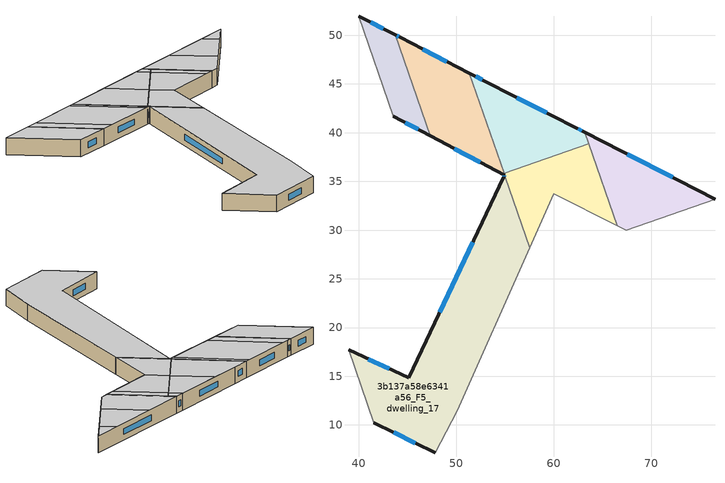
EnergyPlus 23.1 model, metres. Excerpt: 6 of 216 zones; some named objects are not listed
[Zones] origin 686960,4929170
3b137a58e6341a56_F5_dwelling_14
 floor to 3b137a58e6341a56_F4_dwelling_14 (EU_floor_Construction): 76.54,33.17 67.41,30 66.52,30.46 63.2,40.03 z15
 wall outside (EU_wall_Construction): 76.54,33.17 63.2,40.03 z15:18
 wall to 3b137a58e6341a56_F5_dwelling_13 (EU_wall_Construction): 67.41,30 76.54,33.17 z15:18
 wall adiabatic (EU_wall_Construction): 66.52,30.46 67.41,30 z15:18
 wall to 3b137a58e6341a56_F5_dwelling_15 (EU_wall_Construction): 63.61,38.84 66.52,30.46 z15:18
 wall to 3b137a58e6341a56_F5_dwelling_16 (EU_wall_Construction): 63.2,40.03 63.61,38.84 z15:18
 window (EU_Window_Construction): 72.2,35.4 67.54,37.8 z15.98:17.02
 ceiling to 3b137a58e6341a56_F6_dwelling_20 (EU_floor_Construction): 70.15,30.95 67.83,37.65 63.2,40.03 66.52,30.46 67.41,30 z18
 ceiling to 3b137a58e6341a56_F6_dwelling_19 (EU_floor_Construction): 74.22,32.37 73.38,34.8 67.83,37.65 70.15,30.95 z18
 ceiling to 3b137a58e6341a56_F6_dwelling_18 (EU_floor_Construction): 76.54,33.17 73.38,34.8 74.22,32.37 z18
3b137a58e6341a56_F5_dwelling_15
 floor to 3b137a58e6341a56_F4_dwelling_15 (EU_floor_Construction): 63.61,38.84 66.52,30.46 60,33.75 57.54,28.21 54.89,35.82 z15
 wall adiabatic (EU_wall_Construction): 57.54,28.21 60,33.75 66.52,30.46 z15:18
 wall to 3b137a58e6341a56_F5_dwelling_17 (EU_wall_Construction): 55.03,35.42 57.54,28.21 z15:18
 wall to 3b137a58e6341a56_F5_dwelling_16 (EU_wall_Construction): 63.61,38.84 54.89,35.82 z15:18
 wall to 3b137a58e6341a56_F5_dwelling_18 (EU_wall_Construction): 54.89,35.82 55.03,35.42 z15:18
 ceiling to 3b137a58e6341a56_F6_dwelling_21 (EU_floor_Construction): 65.49,30.97 62.85,38.58 58.81,37.18 60,33.75 z18
 ceiling to 3b137a58e6341a56_F6_dwelling_20 (EU_floor_Construction): 66.52,30.46 63.61,38.84 62.85,38.58 65.49,30.97 z18
 ceiling to 3b137a58e6341a56_F6_dwelling_22 (EU_floor_Construction): 57.53,28.21 60,33.75 58.81,37.18 54.89,35.82 z18
3b137a58e6341a56_F5_dwelling_16
 floor to 3b137a58e6341a56_F4_dwelling_16 (EU_floor_Construction): 62.15,40.56 63.2,40.03 63.61,38.84 54.89,35.82 51.32,46.11 53.32,45.07 z15
 wall outside (EU_wall_Construction): 63.2,40.03 62.15,40.56 53.32,45.07 51.32,46.11 z15:18
 wall to 3b137a58e6341a56_F5_dwelling_18 (EU_wall_Construction): 51.32,46.11 54.89,35.82 z15:18
 window (EU_Window_Construction): 52.67,45.41 51.97,45.77 / 59.28,42.03 56.19,43.61 / 62.86,40.2 62.49,40.39 z15.98:17.02
 ceiling to 3b137a58e6341a56_F6_dwelling_22 (EU_floor_Construction): 58.81,37.18 56.66,43.37 53.32,45.07 51.32,46.11 54.89,35.82 z18
 ceiling to 3b137a58e6341a56_F6_dwelling_20 (EU_floor_Construction): 63.61,38.84 63.2,40.03 62.17,40.55 62.85,38.58 z18
 ceiling to 3b137a58e6341a56_F6_dwelling_21 (EU_floor_Construction): 62.85,38.58 62.17,40.55 62.15,40.56 56.66,43.37 58.81,37.18 z18
3b137a58e6341a56_F5_dwelling_17
 floor to 3b137a58e6341a56_F4_dwelling_17 (EU_floor_Construction): 55.03,35.42 57.54,28.21 50.1,11.49 47.81,7.13 41.52,10.25 38.93,17.7 45.1,14.83 54.89,35.5 z15
 wall outside (EU_wall_Construction): 54.89,35.5 45.1,14.83 38.93,17.7 / 41.52,10.25 47.81,7.13 z15:18
 wall to 3b137a58e6341a56_F5_dwelling_18 (EU_wall_Construction): 55.03,35.42 54.89,35.5 z15:18
 wall adiabatic (EU_wall_Construction): 47.81,7.13 50.1,11.49 57.54,28.21 z15:18
 wall to 3b137a58e6341a56_F5_dwelling_29 (EU_wall_Construction): 38.93,17.7 41.52,10.25 z15:18
 window (EU_Window_Construction): 51.7,28.77 48.28,21.55 / 43.56,9.24 45.76,8.15 / 43.09,15.76 40.94,16.77 z15.98:17.02
 ceiling to 3b137a58e6341a56_F6_dwelling_22 (EU_floor_Construction): 50.1,11.49 57.53,28.21 55.03,35.42 54.89,35.5 45.1,14.83 39.2,17.58 39.06,17.34 41.52,10.26 47.81,7.13 z18
 ceiling to 3b137a58e6341a56_F6_dwelling_29 (EU_floor_Construction): 39.06,17.34 39.2,17.58 38.93,17.7 z18
3b137a58e6341a56_F5_dwelling_18
 floor to 3b137a58e6341a56_F4_dwelling_18 (EU_floor_Construction): 51.32,46.11 55.03,35.42 54.89,35.5 54.95,35.63 47.33,39.67 43.74,50.03 44.24,49.77 z15
 wall outside (EU_wall_Construction): 47.33,39.67 54.95,35.63 54.89,35.5 / 51.32,46.11 44.24,49.77 43.74,50.03 z15:18
 wall to 3b137a58e6341a56_F5_dwelling_19 (EU_wall_Construction): 43.74,50.03 47.33,39.67 z15:18
 window (EU_Window_Construction): 54.93,35.59 54.91,35.54 / 49.81,38.36 52.47,36.95 / 44.08,49.86 43.9,49.95 / 49.02,47.3 46.54,48.58 z15.98:17.02
 ceiling to 3b137a58e6341a56_F6_dwelling_23 (EU_floor_Construction): 54.42,35.91 50.79,46.38 45.09,49.33 48.7,38.95 z18
 ceiling to 3b137a58e6341a56_F6_dwelling_24 (EU_floor_Construction): 48.7,38.95 45.09,49.33 44.24,49.77 43.74,50.03 47.33,39.67 z18
 ceiling to 3b137a58e6341a56_F6_dwelling_22 (EU_floor_Construction): 55.03,35.42 51.32,46.11 50.79,46.38 54.42,35.91 54.95,35.63 54.89,35.5 z18
3b137a58e6341a56_F5_dwelling_19
 floor to 3b137a58e6341a56_F4_dwelling_19 (EU_floor_Construction): 43.74,50.03 47.33,39.67 43.54,41.68 39.97,51.96 z15
 wall outside (EU_wall_Construction): 43.74,50.03 39.97,51.96 / 43.54,41.68 47.33,39.67 z15:18
 wall to 3b137a58e6341a56_F5_dwelling_20 (EU_wall_Construction): 39.97,51.96 43.54,41.68 z15:18
 window (EU_Window_Construction): 42.51,50.66 41.2,51.33 / 44.77,41.03 46.1,40.33 z15.98:17.02
 ceiling adiabatic (EU_roof_Construction): 47.33,39.67 43.74,50.03 39.97,51.96 43.54,41.68 z18
[Building]
EU S2 Campaign: North Axis=0; Terrain=City; Solar Distribution=FullExterior
[Site:Location]
Bologna: Latitude=44.5; Longitude=11.25; Time Zone=1; Elevation=37
[SizingPeriod:WeatherFileDays]
AnnualSizingPeriod: Begin Month=1; Begin Day of Month=1; End Month=12; End Day of Month=31; Day of Week for Start Day=Monday; Use Weather File Daylight Saving Period=No; Use Weather File Rain and Snow Indicators=No
[MATERIAL]
EU_InternalMass_Material: Roughness=MediumRough; Thickness=0.1; Conductivity=1; Density=1800; Specific Heat=900; Thermal Absorptance=0.9; Solar Absorptance=0.7; Visible Absorptance=0.7
[MATERIAL:NOMASS] Roughness=MediumRough; Thermal Absorptance=0.9; Solar Absorptance=0.7; Visible Absorptance=0.7
Name | Thermal Resistance
EU_wall_NoMass | 0.905828
EU_roof_NoMass | 0.37593
EU_floor_NoMass | 0.67114
[WINDOWMATERIAL:SIMPLEGLAZINGSYSTEM]
EU_Window_SimpleGlazing: UFactor=4.52486; Solar Heat Gain Coefficient=0.85; Visible Transmittance=0.85
[CONSTRUCTION]
EU_wall_Construction: EU_wall_NoMass
EU_roof_Construction: EU_roof_NoMass
EU_floor_Construction: EU_floor_NoMass
EU_Window_Construction: EU_Window_SimpleGlazing
EU_InternalMass_Construction: EU_InternalMass_Material
[ZONE] Type=1; Multiplier=1; Ceiling Height=autocalculate; Floor Area=autocalculate; Part of Total Floor Area=Yes
Name | Volume
3b137a58e6341a56_F0_dwelling_0; 3b137a58e6341a56_F1_dwelling_0; 3b137a58e6341a56_F2_dwelling_0; 3b137a58e6341a56_F3_dwelling_0; 3b137a58e6341a56_F4_dwelling_0; 3b137a58e6341a56_F5_dwelling_0 | 167.907
3b137a58e6341a56_F6_dwelling_0 | 108.262
3b137a58e6341a56_F0_dwelling_1; 3b137a58e6341a56_F1_dwelling_1; 3b137a58e6341a56_F2_dwelling_1; 3b137a58e6341a56_F3_dwelling_1; 3b137a58e6341a56_F4_dwelling_1; 3b137a58e6341a56_F5_dwelling_1 | 167.912
3b137a58e6341a56_F6_dwelling_1 | 106.897
3b137a58e6341a56_F6_dwelling_10 | 123.267
3b137a58e6341a56_F5_dwelling_14 | 167.892
3b137a58e6341a56_F5_dwelling_15; 3b137a58e6341a56_F0_dwelling_3; 3b137a58e6341a56_F1_dwelling_3; 3b137a58e6341a56_F2_dwelling_3; 3b137a58e6341a56_F3_dwelling_3; 3b137a58e6341a56_F4_dwelling_3; 3b137a58e6341a56_F5_dwelling_3; 3b137a58e6341a56_F0_dwelling_5; 3b137a58e6341a56_F1_dwelling_5; 3b137a58e6341a56_F2_dwelling_5; 3b137a58e6341a56_F3_dwelling_5; 3b137a58e6341a56_F4_dwelling_5; 3b137a58e6341a56_F5_dwelling_5 | 167.914
3b137a58e6341a56_F5_dwelling_16 | 167.887
3b137a58e6341a56_F5_dwelling_17 | 514.871
3b137a58e6341a56_F5_dwelling_18 | 194.532
3b137a58e6341a56_F5_dwelling_19 | 95.7202
3b137a58e6341a56_F0_dwelling_2; 3b137a58e6341a56_F1_dwelling_2; 3b137a58e6341a56_F2_dwelling_2; 3b137a58e6341a56_F3_dwelling_2; 3b137a58e6341a56_F4_dwelling_2; 3b137a58e6341a56_F5_dwelling_2 | 167.9
3b137a58e6341a56_F6_dwelling_2 | 112.59
3b137a58e6341a56_F6_dwelling_3 | 113.398
3b137a58e6341a56_F0_dwelling_4; 3b137a58e6341a56_F1_dwelling_4; 3b137a58e6341a56_F2_dwelling_4; 3b137a58e6341a56_F3_dwelling_4; 3b137a58e6341a56_F4_dwelling_4; 3b137a58e6341a56_F5_dwelling_4 | 167.882
3b137a58e6341a56_F6_dwelling_4 | 121.302
3b137a58e6341a56_F6_dwelling_5 | 120.108
3b137a58e6341a56_F0_dwelling_6; 3b137a58e6341a56_F1_dwelling_6; 3b137a58e6341a56_F2_dwelling_6; 3b137a58e6341a56_F3_dwelling_6; 3b137a58e6341a56_F4_dwelling_6; 3b137a58e6341a56_F5_dwelling_6 | 167.893
3b137a58e6341a56_F6_dwelling_6 | 120.806
3b137a58e6341a56_F0_dwelling_7; 3b137a58e6341a56_F1_dwelling_7; 3b137a58e6341a56_F2_dwelling_7; 3b137a58e6341a56_F3_dwelling_7; 3b137a58e6341a56_F4_dwelling_7; 3b137a58e6341a56_F5_dwelling_7 | 167.877
3b137a58e6341a56_F6_dwelling_7 | 117.447
3b137a58e6341a56_F6_dwelling_8 | 120.493
3b137a58e6341a56_F6_dwelling_9 | 118.754
[INTERNALMASS] Construction=EU_InternalMass_Construction
Name | Zone or ZoneList | Surface Area
3b137a58e6341a56_F0_dwelling_0_EU_InternalMass | 3b137a58e6341a56_F0_dwelling_0 | 55.9705
3b137a58e6341a56_F0_dwelling_1_EU_InternalMass | 3b137a58e6341a56_F0_dwelling_1 | 55.9655
3b137a58e6341a56_F0_dwelling_2_EU_InternalMass | 3b137a58e6341a56_F0_dwelling_2 | 55.9679
3b137a58e6341a56_F0_dwelling_3_EU_InternalMass | 3b137a58e6341a56_F0_dwelling_3 | 55.9704
3b137a58e6341a56_F0_dwelling_4_EU_InternalMass | 3b137a58e6341a56_F0_dwelling_4 | 55.9579
3b137a58e6341a56_F0_dwelling_5_EU_InternalMass | 3b137a58e6341a56_F0_dwelling_5 | 55.9728
3b137a58e6341a56_F0_dwelling_6_EU_InternalMass | 3b137a58e6341a56_F0_dwelling_6 | 55.9654
3b137a58e6341a56_F0_dwelling_7_EU_InternalMass | 3b137a58e6341a56_F0_dwelling_7 | 55.9592
3b137a58e6341a56_F1_dwelling_0_EU_InternalMass | 3b137a58e6341a56_F1_dwelling_0 | 55.9705
3b137a58e6341a56_F1_dwelling_1_EU_InternalMass | 3b137a58e6341a56_F1_dwelling_1 | 55.9655
3b137a58e6341a56_F1_dwelling_2_EU_InternalMass | 3b137a58e6341a56_F1_dwelling_2 | 55.9679
3b137a58e6341a56_F1_dwelling_3_EU_InternalMass | 3b137a58e6341a56_F1_dwelling_3 | 55.9704
3b137a58e6341a56_F1_dwelling_4_EU_InternalMass | 3b137a58e6341a56_F1_dwelling_4 | 55.9579
3b137a58e6341a56_F1_dwelling_5_EU_InternalMass | 3b137a58e6341a56_F1_dwelling_5 | 55.9728
3b137a58e6341a56_F1_dwelling_6_EU_InternalMass | 3b137a58e6341a56_F1_dwelling_6 | 55.9654
3b137a58e6341a56_F1_dwelling_7_EU_InternalMass | 3b137a58e6341a56_F1_dwelling_7 | 55.9592
3b137a58e6341a56_F2_dwelling_0_EU_InternalMass | 3b137a58e6341a56_F2_dwelling_0 | 55.9705
3b137a58e6341a56_F2_dwelling_1_EU_InternalMass | 3b137a58e6341a56_F2_dwelling_1 | 55.9655
3b137a58e6341a56_F2_dwelling_2_EU_InternalMass | 3b137a58e6341a56_F2_dwelling_2 | 55.9679
3b137a58e6341a56_F2_dwelling_3_EU_InternalMass | 3b137a58e6341a56_F2_dwelling_3 | 55.9704
3b137a58e6341a56_F2_dwelling_4_EU_InternalMass | 3b137a58e6341a56_F2_dwelling_4 | 55.9579
3b137a58e6341a56_F2_dwelling_5_EU_InternalMass | 3b137a58e6341a56_F2_dwelling_5 | 55.9728
3b137a58e6341a56_F2_dwelling_6_EU_InternalMass | 3b137a58e6341a56_F2_dwelling_6 | 55.9654
3b137a58e6341a56_F2_dwelling_7_EU_InternalMass | 3b137a58e6341a56_F2_dwelling_7 | 55.9592
3b137a58e6341a56_F3_dwelling_0_EU_InternalMass | 3b137a58e6341a56_F3_dwelling_0 | 55.9705
3b137a58e6341a56_F3_dwelling_1_EU_InternalMass | 3b137a58e6341a56_F3_dwelling_1 | 55.9655
3b137a58e6341a56_F3_dwelling_2_EU_InternalMass | 3b137a58e6341a56_F3_dwelling_2 | 55.9679
3b137a58e6341a56_F3_dwelling_3_EU_InternalMass | 3b137a58e6341a56_F3_dwelling_3 | 55.9704
3b137a58e6341a56_F3_dwelling_4_EU_InternalMass | 3b137a58e6341a56_F3_dwelling_4 | 55.9579
3b137a58e6341a56_F3_dwelling_5_EU_InternalMass | 3b137a58e6341a56_F3_dwelling_5 | 55.9728
3b137a58e6341a56_F3_dwelling_6_EU_InternalMass | 3b137a58e6341a56_F3_dwelling_6 | 55.9654
3b137a58e6341a56_F3_dwelling_7_EU_InternalMass | 3b137a58e6341a56_F3_dwelling_7 | 55.9592
3b137a58e6341a56_F4_dwelling_0_EU_InternalMass | 3b137a58e6341a56_F4_dwelling_0 | 55.9705
3b137a58e6341a56_F4_dwelling_1_EU_InternalMass | 3b137a58e6341a56_F4_dwelling_1 | 55.9655
3b137a58e6341a56_F4_dwelling_2_EU_InternalMass | 3b137a58e6341a56_F4_dwelling_2 | 55.9679
3b137a58e6341a56_F4_dwelling_3_EU_InternalMass | 3b137a58e6341a56_F4_dwelling_3 | 55.9704
3b137a58e6341a56_F4_dwelling_4_EU_InternalMass | 3b137a58e6341a56_F4_dwelling_4 | 55.9579
3b137a58e6341a56_F4_dwelling_5_EU_InternalMass | 3b137a58e6341a56_F4_dwelling_5 | 55.9728
3b137a58e6341a56_F4_dwelling_6_EU_InternalMass | 3b137a58e6341a56_F4_dwelling_6 | 55.9654
3b137a58e6341a56_F4_dwelling_7_EU_InternalMass | 3b137a58e6341a56_F4_dwelling_7 | 55.9592
3b137a58e6341a56_F5_dwelling_0_EU_InternalMass | 3b137a58e6341a56_F5_dwelling_0 | 55.9705
3b137a58e6341a56_F5_dwelling_1_EU_InternalMass | 3b137a58e6341a56_F5_dwelling_1 | 55.9655
3b137a58e6341a56_F5_dwelling_2_EU_InternalMass | 3b137a58e6341a56_F5_dwelling_2 | 55.9679
3b137a58e6341a56_F5_dwelling_3_EU_InternalMass | 3b137a58e6341a56_F5_dwelling_3 | 55.9704
3b137a58e6341a56_F5_dwelling_4_EU_InternalMass | 3b137a58e6341a56_F5_dwelling_4 | 55.9579
3b137a58e6341a56_F5_dwelling_5_EU_InternalMass | 3b137a58e6341a56_F5_dwelling_5 | 55.9728
3b137a58e6341a56_F5_dwelling_6_EU_InternalMass | 3b137a58e6341a56_F5_dwelling_6 | 55.9654
3b137a58e6341a56_F5_dwelling_7_EU_InternalMass | 3b137a58e6341a56_F5_dwelling_7 | 55.9592
3b137a58e6341a56_F5_dwelling_14_EU_InternalMass | 3b137a58e6341a56_F5_dwelling_14 | 55.9632
3b137a58e6341a56_F5_dwelling_15_EU_InternalMass | 3b137a58e6341a56_F5_dwelling_15 | 55.9719
3b137a58e6341a56_F5_dwelling_16_EU_InternalMass | 3b137a58e6341a56_F5_dwelling_16 | 55.961
3b137a58e6341a56_F5_dwelling_17_EU_InternalMass | 3b137a58e6341a56_F5_dwelling_17 | 171.612
3b137a58e6341a56_F5_dwelling_18_EU_InternalMass | 3b137a58e6341a56_F5_dwelling_18 | 64.8456
3b137a58e6341a56_F5_dwelling_19_EU_InternalMass | 3b137a58e6341a56_F5_dwelling_19 | 31.9066
3b137a58e6341a56_F6_dwelling_0_EU_InternalMass | 3b137a58e6341a56_F6_dwelling_0 | 36.0814
3b137a58e6341a56_F6_dwelling_1_EU_InternalMass | 3b137a58e6341a56_F6_dwelling_1 | 35.634
3b137a58e6341a56_F6_dwelling_2_EU_InternalMass | 3b137a58e6341a56_F6_dwelling_2 | 37.5308
3b137a58e6341a56_F6_dwelling_3_EU_InternalMass | 3b137a58e6341a56_F6_dwelling_3 | 37.8028
3b137a58e6341a56_F6_dwelling_4_EU_InternalMass | 3b137a58e6341a56_F6_dwelling_4 | 40.4342
3b137a58e6341a56_F6_dwelling_5_EU_InternalMass | 3b137a58e6341a56_F6_dwelling_5 | 40.0361
3b137a58e6341a56_F6_dwelling_6_EU_InternalMass | 3b137a58e6341a56_F6_dwelling_6 | 40.2693
3b137a58e6341a56_F6_dwelling_7_EU_InternalMass | 3b137a58e6341a56_F6_dwelling_7 | 39.1488
3b137a58e6341a56_F6_dwelling_8_EU_InternalMass | 3b137a58e6341a56_F6_dwelling_8 | 40.1645
3b137a58e6341a56_F6_dwelling_9_EU_InternalMass | 3b137a58e6341a56_F6_dwelling_9 | 39.5847
3b137a58e6341a56_F6_dwelling_10_EU_InternalMass | 3b137a58e6341a56_F6_dwelling_10 | 41.0892
[OTHEREQUIPMENT] Fuel Type=Electricity; Design Level Calculation Method=Watts/Area; Power per Zone Floor Area=1; Fraction Latent=0; Fraction Radiant=0; Fraction Lost=0; Carbon Dioxide Generation Rate=0; EndUse Subcategory=EU_Step8_InternalGains
Name | Zone or ZoneList or Space or SpaceList | Schedule
EU_Step8_InternalGain_3b137a58e6341a56_F0_dwelling_0_f000 | 3b137a58e6341a56_F0_dwelling_0 | EU_Step8_GainSchedule_3b137a58e6341a56_F0_dwelling_0_f000
EU_Step8_InternalGain_3b137a58e6341a56_F0_dwelling_1_f000 | 3b137a58e6341a56_F0_dwelling_1 | EU_Step8_GainSchedule_3b137a58e6341a56_F0_dwelling_1_f000
EU_Step8_InternalGain_3b137a58e6341a56_F0_dwelling_2_f000 | 3b137a58e6341a56_F0_dwelling_2 | EU_Step8_GainSchedule_3b137a58e6341a56_F0_dwelling_2_f000
EU_Step8_InternalGain_3b137a58e6341a56_F0_dwelling_3_f000 | 3b137a58e6341a56_F0_dwelling_3 | EU_Step8_GainSchedule_3b137a58e6341a56_F0_dwelling_3_f000
EU_Step8_InternalGain_3b137a58e6341a56_F0_dwelling_4_f000 | 3b137a58e6341a56_F0_dwelling_4 | EU_Step8_GainSchedule_3b137a58e6341a56_F0_dwelling_4_f000
EU_Step8_InternalGain_3b137a58e6341a56_F0_dwelling_5_f000 | 3b137a58e6341a56_F0_dwelling_5 | EU_Step8_GainSchedule_3b137a58e6341a56_F0_dwelling_5_f000
EU_Step8_InternalGain_3b137a58e6341a56_F0_dwelling_6_f000 | 3b137a58e6341a56_F0_dwelling_6 | EU_Step8_GainSchedule_3b137a58e6341a56_F0_dwelling_6_f000
EU_Step8_InternalGain_3b137a58e6341a56_F0_dwelling_7_f000 | 3b137a58e6341a56_F0_dwelling_7 | EU_Step8_GainSchedule_3b137a58e6341a56_F0_dwelling_7_f000
EU_Step8_InternalGain_3b137a58e6341a56_F1_dwelling_0_f000 | 3b137a58e6341a56_F1_dwelling_0 | EU_Step8_GainSchedule_3b137a58e6341a56_F1_dwelling_0_f000
EU_Step8_InternalGain_3b137a58e6341a56_F1_dwelling_1_f000 | 3b137a58e6341a56_F1_dwelling_1 | EU_Step8_GainSchedule_3b137a58e6341a56_F1_dwelling_1_f000
EU_Step8_InternalGain_3b137a58e6341a56_F1_dwelling_2_f000 | 3b137a58e6341a56_F1_dwelling_2 | EU_Step8_GainSchedule_3b137a58e6341a56_F1_dwelling_2_f000
EU_Step8_InternalGain_3b137a58e6341a56_F1_dwelling_3_f000 | 3b137a58e6341a56_F1_dwelling_3 | EU_Step8_GainSchedule_3b137a58e6341a56_F1_dwelling_3_f000
EU_Step8_InternalGain_3b137a58e6341a56_F1_dwelling_4_f000 | 3b137a58e6341a56_F1_dwelling_4 | EU_Step8_GainSchedule_3b137a58e6341a56_F1_dwelling_4_f000
EU_Step8_InternalGain_3b137a58e6341a56_F1_dwelling_5_f000 | 3b137a58e6341a56_F1_dwelling_5 | EU_Step8_GainSchedule_3b137a58e6341a56_F1_dwelling_5_f000
EU_Step8_InternalGain_3b137a58e6341a56_F1_dwelling_6_f000 | 3b137a58e6341a56_F1_dwelling_6 | EU_Step8_GainSchedule_3b137a58e6341a56_F1_dwelling_6_f000
EU_Step8_InternalGain_3b137a58e6341a56_F1_dwelling_7_f000 | 3b137a58e6341a56_F1_dwelling_7 | EU_Step8_GainSchedule_3b137a58e6341a56_F1_dwelling_7_f000
EU_Step8_InternalGain_3b137a58e6341a56_F2_dwelling_0_f000 | 3b137a58e6341a56_F2_dwelling_0 | EU_Step8_GainSchedule_3b137a58e6341a56_F2_dwelling_0_f000
EU_Step8_InternalGain_3b137a58e6341a56_F2_dwelling_1_f000 | 3b137a58e6341a56_F2_dwelling_1 | EU_Step8_GainSchedule_3b137a58e6341a56_F2_dwelling_1_f000
EU_Step8_InternalGain_3b137a58e6341a56_F2_dwelling_2_f000 | 3b137a58e6341a56_F2_dwelling_2 | EU_Step8_GainSchedule_3b137a58e6341a56_F2_dwelling_2_f000
EU_Step8_InternalGain_3b137a58e6341a56_F2_dwelling_3_f000 | 3b137a58e6341a56_F2_dwelling_3 | EU_Step8_GainSchedule_3b137a58e6341a56_F2_dwelling_3_f000
EU_Step8_InternalGain_3b137a58e6341a56_F2_dwelling_4_f000 | 3b137a58e6341a56_F2_dwelling_4 | EU_Step8_GainSchedule_3b137a58e6341a56_F2_dwelling_4_f000
EU_Step8_InternalGain_3b137a58e6341a56_F2_dwelling_5_f000 | 3b137a58e6341a56_F2_dwelling_5 | EU_Step8_GainSchedule_3b137a58e6341a56_F2_dwelling_5_f000
EU_Step8_InternalGain_3b137a58e6341a56_F2_dwelling_6_f000 | 3b137a58e6341a56_F2_dwelling_6 | EU_Step8_GainSchedule_3b137a58e6341a56_F2_dwelling_6_f000
EU_Step8_InternalGain_3b137a58e6341a56_F2_dwelling_7_f000 | 3b137a58e6341a56_F2_dwelling_7 | EU_Step8_GainSchedule_3b137a58e6341a56_F2_dwelling_7_f000
EU_Step8_InternalGain_3b137a58e6341a56_F3_dwelling_0_f000 | 3b137a58e6341a56_F3_dwelling_0 | EU_Step8_GainSchedule_3b137a58e6341a56_F3_dwelling_0_f000
EU_Step8_InternalGain_3b137a58e6341a56_F3_dwelling_1_f000 | 3b137a58e6341a56_F3_dwelling_1 | EU_Step8_GainSchedule_3b137a58e6341a56_F3_dwelling_1_f000
EU_Step8_InternalGain_3b137a58e6341a56_F3_dwelling_2_f000 | 3b137a58e6341a56_F3_dwelling_2 | EU_Step8_GainSchedule_3b137a58e6341a56_F3_dwelling_2_f000
EU_Step8_InternalGain_3b137a58e6341a56_F3_dwelling_3_f000 | 3b137a58e6341a56_F3_dwelling_3 | EU_Step8_GainSchedule_3b137a58e6341a56_F3_dwelling_3_f000
EU_Step8_InternalGain_3b137a58e6341a56_F3_dwelling_4_f000 | 3b137a58e6341a56_F3_dwelling_4 | EU_Step8_GainSchedule_3b137a58e6341a56_F3_dwelling_4_f000
EU_Step8_InternalGain_3b137a58e6341a56_F3_dwelling_5_f000 | 3b137a58e6341a56_F3_dwelling_5 | EU_Step8_GainSchedule_3b137a58e6341a56_F3_dwelling_5_f000
EU_Step8_InternalGain_3b137a58e6341a56_F3_dwelling_6_f000 | 3b137a58e6341a56_F3_dwelling_6 | EU_Step8_GainSchedule_3b137a58e6341a56_F3_dwelling_6_f000
EU_Step8_InternalGain_3b137a58e6341a56_F3_dwelling_7_f000 | 3b137a58e6341a56_F3_dwelling_7 | EU_Step8_GainSchedule_3b137a58e6341a56_F3_dwelling_7_f000
EU_Step8_InternalGain_3b137a58e6341a56_F4_dwelling_0_f000 | 3b137a58e6341a56_F4_dwelling_0 | EU_Step8_GainSchedule_3b137a58e6341a56_F4_dwelling_0_f000
EU_Step8_InternalGain_3b137a58e6341a56_F4_dwelling_1_f000 | 3b137a58e6341a56_F4_dwelling_1 | EU_Step8_GainSchedule_3b137a58e6341a56_F4_dwelling_1_f000
EU_Step8_InternalGain_3b137a58e6341a56_F4_dwelling_2_f000 | 3b137a58e6341a56_F4_dwelling_2 | EU_Step8_GainSchedule_3b137a58e6341a56_F4_dwelling_2_f000
EU_Step8_InternalGain_3b137a58e6341a56_F4_dwelling_3_f000 | 3b137a58e6341a56_F4_dwelling_3 | EU_Step8_GainSchedule_3b137a58e6341a56_F4_dwelling_3_f000
EU_Step8_InternalGain_3b137a58e6341a56_F4_dwelling_4_f000 | 3b137a58e6341a56_F4_dwelling_4 | EU_Step8_GainSchedule_3b137a58e6341a56_F4_dwelling_4_f000
EU_Step8_InternalGain_3b137a58e6341a56_F4_dwelling_5_f000 | 3b137a58e6341a56_F4_dwelling_5 | EU_Step8_GainSchedule_3b137a58e6341a56_F4_dwelling_5_f000
EU_Step8_InternalGain_3b137a58e6341a56_F4_dwelling_6_f000 | 3b137a58e6341a56_F4_dwelling_6 | EU_Step8_GainSchedule_3b137a58e6341a56_F4_dwelling_6_f000
EU_Step8_InternalGain_3b137a58e6341a56_F4_dwelling_7_f000 | 3b137a58e6341a56_F4_dwelling_7 | EU_Step8_GainSchedule_3b137a58e6341a56_F4_dwelling_7_f000
EU_Step8_InternalGain_3b137a58e6341a56_F5_dwelling_0_f000 | 3b137a58e6341a56_F5_dwelling_0 | EU_Step8_GainSchedule_3b137a58e6341a56_F5_dwelling_0_f000
EU_Step8_InternalGain_3b137a58e6341a56_F5_dwelling_1_f000 | 3b137a58e6341a56_F5_dwelling_1 | EU_Step8_GainSchedule_3b137a58e6341a56_F5_dwelling_1_f000
EU_Step8_InternalGain_3b137a58e6341a56_F5_dwelling_2_f000 | 3b137a58e6341a56_F5_dwelling_2 | EU_Step8_GainSchedule_3b137a58e6341a56_F5_dwelling_2_f000
EU_Step8_InternalGain_3b137a58e6341a56_F5_dwelling_3_f000 | 3b137a58e6341a56_F5_dwelling_3 | EU_Step8_GainSchedule_3b137a58e6341a56_F5_dwelling_3_f000
EU_Step8_InternalGain_3b137a58e6341a56_F5_dwelling_4_f000 | 3b137a58e6341a56_F5_dwelling_4 | EU_Step8_GainSchedule_3b137a58e6341a56_F5_dwelling_4_f000
EU_Step8_InternalGain_3b137a58e6341a56_F5_dwelling_5_f000 | 3b137a58e6341a56_F5_dwelling_5 | EU_Step8_GainSchedule_3b137a58e6341a56_F5_dwelling_5_f000
EU_Step8_InternalGain_3b137a58e6341a56_F5_dwelling_6_f000 | 3b137a58e6341a56_F5_dwelling_6 | EU_Step8_GainSchedule_3b137a58e6341a56_F5_dwelling_6_f000
EU_Step8_InternalGain_3b137a58e6341a56_F5_dwelling_7_f000 | 3b137a58e6341a56_F5_dwelling_7 | EU_Step8_GainSchedule_3b137a58e6341a56_F5_dwelling_7_f000
EU_Step8_InternalGain_3b137a58e6341a56_F5_dwelling_14_f000 | 3b137a58e6341a56_F5_dwelling_14 | EU_Step8_GainSchedule_3b137a58e6341a56_F5_dwelling_14_f000
EU_Step8_InternalGain_3b137a58e6341a56_F5_dwelling_15_f000 | 3b137a58e6341a56_F5_dwelling_15 | EU_Step8_GainSchedule_3b137a58e6341a56_F5_dwelling_15_f000
EU_Step8_InternalGain_3b137a58e6341a56_F5_dwelling_16_f000 | 3b137a58e6341a56_F5_dwelling_16 | EU_Step8_GainSchedule_3b137a58e6341a56_F5_dwelling_16_f000
EU_Step8_InternalGain_3b137a58e6341a56_F5_dwelling_17_f000 | 3b137a58e6341a56_F5_dwelling_17 | EU_Step8_GainSchedule_3b137a58e6341a56_F5_dwelling_17_f000
EU_Step8_InternalGain_3b137a58e6341a56_F5_dwelling_18_f000 | 3b137a58e6341a56_F5_dwelling_18 | EU_Step8_GainSchedule_3b137a58e6341a56_F5_dwelling_18_f000
EU_Step8_InternalGain_3b137a58e6341a56_F5_dwelling_19_f000 | 3b137a58e6341a56_F5_dwelling_19 | EU_Step8_GainSchedule_3b137a58e6341a56_F5_dwelling_19_f000
EU_Step8_InternalGain_3b137a58e6341a56_F6_dwelling_0_f000 | 3b137a58e6341a56_F6_dwelling_0 | EU_Step8_GainSchedule_3b137a58e6341a56_F6_dwelling_0_f000
EU_Step8_InternalGain_3b137a58e6341a56_F6_dwelling_1_f000 | 3b137a58e6341a56_F6_dwelling_1 | EU_Step8_GainSchedule_3b137a58e6341a56_F6_dwelling_1_f000
EU_Step8_InternalGain_3b137a58e6341a56_F6_dwelling_2_f000 | 3b137a58e6341a56_F6_dwelling_2 | EU_Step8_GainSchedule_3b137a58e6341a56_F6_dwelling_2_f000
EU_Step8_InternalGain_3b137a58e6341a56_F6_dwelling_3_f000 | 3b137a58e6341a56_F6_dwelling_3 | EU_Step8_GainSchedule_3b137a58e6341a56_F6_dwelling_3_f000
EU_Step8_InternalGain_3b137a58e6341a56_F6_dwelling_4_f000 | 3b137a58e6341a56_F6_dwelling_4 | EU_Step8_GainSchedule_3b137a58e6341a56_F6_dwelling_4_f000
EU_Step8_InternalGain_3b137a58e6341a56_F6_dwelling_5_f000 | 3b137a58e6341a56_F6_dwelling_5 | EU_Step8_GainSchedule_3b137a58e6341a56_F6_dwelling_5_f000
EU_Step8_InternalGain_3b137a58e6341a56_F6_dwelling_6_f000 | 3b137a58e6341a56_F6_dwelling_6 | EU_Step8_GainSchedule_3b137a58e6341a56_F6_dwelling_6_f000
EU_Step8_InternalGain_3b137a58e6341a56_F6_dwelling_7_f000 | 3b137a58e6341a56_F6_dwelling_7 | EU_Step8_GainSchedule_3b137a58e6341a56_F6_dwelling_7_f000
EU_Step8_InternalGain_3b137a58e6341a56_F6_dwelling_8_f000 | 3b137a58e6341a56_F6_dwelling_8 | EU_Step8_GainSchedule_3b137a58e6341a56_F6_dwelling_8_f000
EU_Step8_InternalGain_3b137a58e6341a56_F6_dwelling_9_f000 | 3b137a58e6341a56_F6_dwelling_9 | EU_Step8_GainSchedule_3b137a58e6341a56_F6_dwelling_9_f000
EU_Step8_InternalGain_3b137a58e6341a56_F6_dwelling_10_f000 | 3b137a58e6341a56_F6_dwelling_10 | EU_Step8_GainSchedule_3b137a58e6341a56_F6_dwelling_10_f000
[ZONEVENTILATION:DESIGNFLOWRATE] Schedule=EU_AlwaysOn; Design Flow Rate Calculation Method=AirChanges/Hour; Air Changes per Hour=0.73129; Ventilation Type=Natural; Fan Pressure Rise=0; Fan Total Efficiency=1; Constant Term Coefficient=1; Temperature Term Coefficient=0; Velocity Term Coefficient=0; Velocity Squared Term Coefficient=0; Minimum Indoor Temperature=-100; Maximum Indoor Temperature=100; Delta Temperature=-100; Minimum Outdoor Temperature=-100; Maximum Outdoor Temperature=100; Maximum Wind Speed=40
Name | Zone or ZoneList or Space or SpaceList
EU_ConstantAir_3b137a58e6341a56_F0_dwelling_0 | 3b137a58e6341a56_F0_dwelling_0
EU_ConstantAir_3b137a58e6341a56_F0_dwelling_1 | 3b137a58e6341a56_F0_dwelling_1
EU_ConstantAir_3b137a58e6341a56_F0_dwelling_2 | 3b137a58e6341a56_F0_dwelling_2
EU_ConstantAir_3b137a58e6341a56_F0_dwelling_3 | 3b137a58e6341a56_F0_dwelling_3
EU_ConstantAir_3b137a58e6341a56_F0_dwelling_4 | 3b137a58e6341a56_F0_dwelling_4
EU_ConstantAir_3b137a58e6341a56_F0_dwelling_5 | 3b137a58e6341a56_F0_dwelling_5
EU_ConstantAir_3b137a58e6341a56_F0_dwelling_6 | 3b137a58e6341a56_F0_dwelling_6
EU_ConstantAir_3b137a58e6341a56_F0_dwelling_7 | 3b137a58e6341a56_F0_dwelling_7
EU_ConstantAir_3b137a58e6341a56_F1_dwelling_0 | 3b137a58e6341a56_F1_dwelling_0
EU_ConstantAir_3b137a58e6341a56_F1_dwelling_1 | 3b137a58e6341a56_F1_dwelling_1
EU_ConstantAir_3b137a58e6341a56_F1_dwelling_2 | 3b137a58e6341a56_F1_dwelling_2
EU_ConstantAir_3b137a58e6341a56_F1_dwelling_3 | 3b137a58e6341a56_F1_dwelling_3
EU_ConstantAir_3b137a58e6341a56_F1_dwelling_4 | 3b137a58e6341a56_F1_dwelling_4
EU_ConstantAir_3b137a58e6341a56_F1_dwelling_5 | 3b137a58e6341a56_F1_dwelling_5
EU_ConstantAir_3b137a58e6341a56_F1_dwelling_6 | 3b137a58e6341a56_F1_dwelling_6
EU_ConstantAir_3b137a58e6341a56_F1_dwelling_7 | 3b137a58e6341a56_F1_dwelling_7
EU_ConstantAir_3b137a58e6341a56_F2_dwelling_0 | 3b137a58e6341a56_F2_dwelling_0
EU_ConstantAir_3b137a58e6341a56_F2_dwelling_1 | 3b137a58e6341a56_F2_dwelling_1
EU_ConstantAir_3b137a58e6341a56_F2_dwelling_2 | 3b137a58e6341a56_F2_dwelling_2
EU_ConstantAir_3b137a58e6341a56_F2_dwelling_3 | 3b137a58e6341a56_F2_dwelling_3
EU_ConstantAir_3b137a58e6341a56_F2_dwelling_4 | 3b137a58e6341a56_F2_dwelling_4
EU_ConstantAir_3b137a58e6341a56_F2_dwelling_5 | 3b137a58e6341a56_F2_dwelling_5
EU_ConstantAir_3b137a58e6341a56_F2_dwelling_6 | 3b137a58e6341a56_F2_dwelling_6
EU_ConstantAir_3b137a58e6341a56_F2_dwelling_7 | 3b137a58e6341a56_F2_dwelling_7
EU_ConstantAir_3b137a58e6341a56_F3_dwelling_0 | 3b137a58e6341a56_F3_dwelling_0
EU_ConstantAir_3b137a58e6341a56_F3_dwelling_1 | 3b137a58e6341a56_F3_dwelling_1
EU_ConstantAir_3b137a58e6341a56_F3_dwelling_2 | 3b137a58e6341a56_F3_dwelling_2
EU_ConstantAir_3b137a58e6341a56_F3_dwelling_3 | 3b137a58e6341a56_F3_dwelling_3
EU_ConstantAir_3b137a58e6341a56_F3_dwelling_4 | 3b137a58e6341a56_F3_dwelling_4
EU_ConstantAir_3b137a58e6341a56_F3_dwelling_5 | 3b137a58e6341a56_F3_dwelling_5
EU_ConstantAir_3b137a58e6341a56_F3_dwelling_6 | 3b137a58e6341a56_F3_dwelling_6
EU_ConstantAir_3b137a58e6341a56_F3_dwelling_7 | 3b137a58e6341a56_F3_dwelling_7
EU_ConstantAir_3b137a58e6341a56_F4_dwelling_0 | 3b137a58e6341a56_F4_dwelling_0
EU_ConstantAir_3b137a58e6341a56_F4_dwelling_1 | 3b137a58e6341a56_F4_dwelling_1
EU_ConstantAir_3b137a58e6341a56_F4_dwelling_2 | 3b137a58e6341a56_F4_dwelling_2
EU_ConstantAir_3b137a58e6341a56_F4_dwelling_3 | 3b137a58e6341a56_F4_dwelling_3
EU_ConstantAir_3b137a58e6341a56_F4_dwelling_4 | 3b137a58e6341a56_F4_dwelling_4
EU_ConstantAir_3b137a58e6341a56_F4_dwelling_5 | 3b137a58e6341a56_F4_dwelling_5
EU_ConstantAir_3b137a58e6341a56_F4_dwelling_6 | 3b137a58e6341a56_F4_dwelling_6
EU_ConstantAir_3b137a58e6341a56_F4_dwelling_7 | 3b137a58e6341a56_F4_dwelling_7
EU_ConstantAir_3b137a58e6341a56_F5_dwelling_0 | 3b137a58e6341a56_F5_dwelling_0
EU_ConstantAir_3b137a58e6341a56_F5_dwelling_1 | 3b137a58e6341a56_F5_dwelling_1
EU_ConstantAir_3b137a58e6341a56_F5_dwelling_2 | 3b137a58e6341a56_F5_dwelling_2
EU_ConstantAir_3b137a58e6341a56_F5_dwelling_3 | 3b137a58e6341a56_F5_dwelling_3
EU_ConstantAir_3b137a58e6341a56_F5_dwelling_4 | 3b137a58e6341a56_F5_dwelling_4
EU_ConstantAir_3b137a58e6341a56_F5_dwelling_5 | 3b137a58e6341a56_F5_dwelling_5
EU_ConstantAir_3b137a58e6341a56_F5_dwelling_6 | 3b137a58e6341a56_F5_dwelling_6
EU_ConstantAir_3b137a58e6341a56_F5_dwelling_7 | 3b137a58e6341a56_F5_dwelling_7
EU_ConstantAir_3b137a58e6341a56_F5_dwelling_14 | 3b137a58e6341a56_F5_dwelling_14
EU_ConstantAir_3b137a58e6341a56_F5_dwelling_15 | 3b137a58e6341a56_F5_dwelling_15
EU_ConstantAir_3b137a58e6341a56_F5_dwelling_16 | 3b137a58e6341a56_F5_dwelling_16
EU_ConstantAir_3b137a58e6341a56_F5_dwelling_17 | 3b137a58e6341a56_F5_dwelling_17
EU_ConstantAir_3b137a58e6341a56_F5_dwelling_18 | 3b137a58e6341a56_F5_dwelling_18
EU_ConstantAir_3b137a58e6341a56_F5_dwelling_19 | 3b137a58e6341a56_F5_dwelling_19
EU_ConstantAir_3b137a58e6341a56_F6_dwelling_0 | 3b137a58e6341a56_F6_dwelling_0
EU_ConstantAir_3b137a58e6341a56_F6_dwelling_1 | 3b137a58e6341a56_F6_dwelling_1
EU_ConstantAir_3b137a58e6341a56_F6_dwelling_2 | 3b137a58e6341a56_F6_dwelling_2
EU_ConstantAir_3b137a58e6341a56_F6_dwelling_3 | 3b137a58e6341a56_F6_dwelling_3
EU_ConstantAir_3b137a58e6341a56_F6_dwelling_4 | 3b137a58e6341a56_F6_dwelling_4
EU_ConstantAir_3b137a58e6341a56_F6_dwelling_5 | 3b137a58e6341a56_F6_dwelling_5
EU_ConstantAir_3b137a58e6341a56_F6_dwelling_6 | 3b137a58e6341a56_F6_dwelling_6
EU_ConstantAir_3b137a58e6341a56_F6_dwelling_7 | 3b137a58e6341a56_F6_dwelling_7
EU_ConstantAir_3b137a58e6341a56_F6_dwelling_8 | 3b137a58e6341a56_F6_dwelling_8
EU_ConstantAir_3b137a58e6341a56_F6_dwelling_9 | 3b137a58e6341a56_F6_dwelling_9
EU_ConstantAir_3b137a58e6341a56_F6_dwelling_10 | 3b137a58e6341a56_F6_dwelling_10
[HVACTEMPLATE:THERMOSTAT] Constant Heating Setpoint=20; Constant Cooling Setpoint=50
EU_HeatOnly_3b137a58e6341a56_F0_dwelling_0; EU_HeatOnly_3b137a58e6341a56_F0_dwelling_1; EU_HeatOnly_3b137a58e6341a56_F0_dwelling_2; EU_HeatOnly_3b137a58e6341a56_F0_dwelling_3; EU_HeatOnly_3b137a58e6341a56_F0_dwelling_4; EU_HeatOnly_3b137a58e6341a56_F0_dwelling_5; EU_HeatOnly_3b137a58e6341a56_F0_dwelling_6; EU_HeatOnly_3b137a58e6341a56_F0_dwelling_7; EU_HeatOnly_3b137a58e6341a56_F0_dwelling_8; EU_HeatOnly_3b137a58e6341a56_F0_dwelling_9; EU_HeatOnly_3b137a58e6341a56_F0_dwelling_10; EU_HeatOnly_3b137a58e6341a56_F0_dwelling_11; EU_HeatOnly_3b137a58e6341a56_F0_dwelling_12; EU_HeatOnly_3b137a58e6341a56_F0_dwelling_13; EU_HeatOnly_3b137a58e6341a56_F0_dwelling_14; EU_HeatOnly_3b137a58e6341a56_F0_dwelling_15; EU_HeatOnly_3b137a58e6341a56_F0_dwelling_16; EU_HeatOnly_3b137a58e6341a56_F0_dwelling_17; EU_HeatOnly_3b137a58e6341a56_F0_dwelling_18; EU_HeatOnly_3b137a58e6341a56_F0_dwelling_19; EU_HeatOnly_3b137a58e6341a56_F0_dwelling_20; EU_HeatOnly_3b137a58e6341a56_F0_dwelling_21; EU_HeatOnly_3b137a58e6341a56_F0_dwelling_22; EU_HeatOnly_3b137a58e6341a56_F0_dwelling_23; EU_HeatOnly_3b137a58e6341a56_F0_dwelling_24; EU_HeatOnly_3b137a58e6341a56_F0_dwelling_25; EU_HeatOnly_3b137a58e6341a56_F0_dwelling_26; EU_HeatOnly_3b137a58e6341a56_F0_dwelling_27; EU_HeatOnly_3b137a58e6341a56_F0_dwelling_28; EU_HeatOnly_3b137a58e6341a56_F0_dwelling_29; EU_HeatOnly_3b137a58e6341a56_F0_dwelling_30; EU_HeatOnly_3b137a58e6341a56_F1_dwelling_0; EU_HeatOnly_3b137a58e6341a56_F1_dwelling_1; EU_HeatOnly_3b137a58e6341a56_F1_dwelling_2; EU_HeatOnly_3b137a58e6341a56_F1_dwelling_3; EU_HeatOnly_3b137a58e6341a56_F1_dwelling_4; EU_HeatOnly_3b137a58e6341a56_F1_dwelling_5; EU_HeatOnly_3b137a58e6341a56_F1_dwelling_6; EU_HeatOnly_3b137a58e6341a56_F1_dwelling_7; EU_HeatOnly_3b137a58e6341a56_F1_dwelling_8; EU_HeatOnly_3b137a58e6341a56_F1_dwelling_9; EU_HeatOnly_3b137a58e6341a56_F1_dwelling_10; EU_HeatOnly_3b137a58e6341a56_F1_dwelling_11; EU_HeatOnly_3b137a58e6341a56_F1_dwelling_12; EU_HeatOnly_3b137a58e6341a56_F1_dwelling_13; EU_HeatOnly_3b137a58e6341a56_F1_dwelling_14; EU_HeatOnly_3b137a58e6341a56_F1_dwelling_15; EU_HeatOnly_3b137a58e6341a56_F1_dwelling_16; EU_HeatOnly_3b137a58e6341a56_F1_dwelling_17
[HVACTEMPLATE:ZONE:IDEALLOADSAIRSYSTEM] System Availability Schedule=EU_AlwaysOn; Maximum Heating Supply Air Temperature=50; Minimum Cooling Supply Air Temperature=13; Maximum Heating Supply Air Humidity Ratio=0.0156; Minimum Cooling Supply Air Humidity Ratio=0.0077; Heating Limit=NoLimit; Cooling Limit=NoLimit; Heating Availability Schedule=EU_AlwaysOn; Cooling Availability Schedule=EU_CoolingOff; Dehumidification Control Type=ConstantSensibleHeatRatio; Cooling Sensible Heat Ratio=0.7; Dehumidification Setpoint=60; Humidification Control Type=None; Humidification Setpoint=30; Outdoor Air Method=None; Outdoor Air Flow Rate per Person=0.00944; Outdoor Air Flow Rate per Zone Floor Area=0; Outdoor Air Flow Rate per Zone=0; Demand Controlled Ventilation Type=None; Outdoor Air Economizer Type=NoEconomizer; Heat Recovery Type=None; Sensible Heat Recovery Effectiveness=0.7; Latent Heat Recovery Effectiveness=0.65
Name | Template Thermostat
3b137a58e6341a56_F5_dwelling_14 | EU_HeatOnly_3b137a58e6341a56_F5_dwelling_14
3b137a58e6341a56_F5_dwelling_15 | EU_HeatOnly_3b137a58e6341a56_F5_dwelling_15
3b137a58e6341a56_F5_dwelling_16 | EU_HeatOnly_3b137a58e6341a56_F5_dwelling_16
3b137a58e6341a56_F5_dwelling_17 | EU_HeatOnly_3b137a58e6341a56_F5_dwelling_17
3b137a58e6341a56_F5_dwelling_18 | EU_HeatOnly_3b137a58e6341a56_F5_dwelling_18
3b137a58e6341a56_F5_dwelling_19 | EU_HeatOnly_3b137a58e6341a56_F5_dwelling_19
[SIZING:ZONE] Zone Cooling Design Supply Air Temperature Input Method=SupplyAirTemperature; Zone Cooling Design Supply Air Temperature=13; Zone Heating Design Supply Air Temperature Input Method=SupplyAirTemperature; Zone Heating Design Supply Air Temperature=50; Zone Cooling Design Supply Air Humidity Ratio=0.008; Zone Heating Design Supply Air Humidity Ratio=0.008; Cooling Design Air Flow Method=DesignDay; Cooling Design Air Flow Rate=0; Cooling Minimum Air Flow per Zone Floor Area=0.000762; Cooling Minimum Air Flow=0; Cooling Minimum Air Flow Fraction=0.2; Heating Design Air Flow Method=DesignDay; Heating Design Air Flow Rate=0; Heating Maximum Air Flow per Zone Floor Area=0.002032; Heating Maximum Air Flow=0.141576; Heating Maximum Air Flow Fraction=0.3; Account for Dedicated Outdoor Air System=No; Dedicated Outdoor Air System Control Strategy=NeutralSupplyAir; Dedicated Outdoor Air Low Setpoint Temperature for Design=autosize; Dedicated Outdoor Air High Setpoint Temperature for Design=autosize; Zone Load Sizing Method=Sensible Load Only No Latent Load; Zone Latent Cooling Design Supply Air Humidity Ratio Input Method=HumidityRatioDifference; Zone Cooling Design Supply Air Humidity Ratio Difference=0.005; Zone Latent Heating Design Supply Air Humidity Ratio Input Method=HumidityRatioDifference; Zone Humidification Design Supply Air Humidity Ratio Difference=0.005
3b137a58e6341a56_F5_dwelling_14; 3b137a58e6341a56_F5_dwelling_15; 3b137a58e6341a56_F5_dwelling_16; 3b137a58e6341a56_F5_dwelling_17; 3b137a58e6341a56_F5_dwelling_18; 3b137a58e6341a56_F5_dwelling_19
[SCHEDULE:CONSTANT]
Name | Hourly Value
EU_AlwaysOn | 1
EU_CoolingOff | 0
[SCHEDULE:FILE] Column Number=1; Rows to Skip at Top=0; Number of Hours of Data=8760; Column Separator=Comma; Interpolate to Timestep=No; Minutes per Item=60; Adjust Schedule for Daylight Savings=Yes
Name | File
EU_Step8_GainSchedule_3b137a58e6341a56_F0_dwelling_0_f000 | ../../schedules/3b137a58e6341a56/3b137a58e6341a56_F0_dwelling_0_f000_gain.csv
EU_Step8_GainSchedule_3b137a58e6341a56_F0_dwelling_1_f000 | ../../schedules/3b137a58e6341a56/3b137a58e6341a56_F0_dwelling_1_f000_gain.csv
EU_Step8_GainSchedule_3b137a58e6341a56_F0_dwelling_2_f000 | ../../schedules/3b137a58e6341a56/3b137a58e6341a56_F0_dwelling_2_f000_gain.csv
EU_Step8_GainSchedule_3b137a58e6341a56_F0_dwelling_3_f000 | ../../schedules/3b137a58e6341a56/3b137a58e6341a56_F0_dwelling_3_f000_gain.csv
EU_Step8_GainSchedule_3b137a58e6341a56_F0_dwelling_4_f000 | ../../schedules/3b137a58e6341a56/3b137a58e6341a56_F0_dwelling_4_f000_gain.csv
EU_Step8_GainSchedule_3b137a58e6341a56_F0_dwelling_5_f000 | ../../schedules/3b137a58e6341a56/3b137a58e6341a56_F0_dwelling_5_f000_gain.csv
EU_Step8_GainSchedule_3b137a58e6341a56_F0_dwelling_6_f000 | ../../schedules/3b137a58e6341a56/3b137a58e6341a56_F0_dwelling_6_f000_gain.csv
EU_Step8_GainSchedule_3b137a58e6341a56_F0_dwelling_7_f000 | ../../schedules/3b137a58e6341a56/3b137a58e6341a56_F0_dwelling_7_f000_gain.csv
EU_Step8_GainSchedule_3b137a58e6341a56_F1_dwelling_0_f000 | ../../schedules/3b137a58e6341a56/3b137a58e6341a56_F1_dwelling_0_f000_gain.csv
EU_Step8_GainSchedule_3b137a58e6341a56_F1_dwelling_1_f000 | ../../schedules/3b137a58e6341a56/3b137a58e6341a56_F1_dwelling_1_f000_gain.csv
EU_Step8_GainSchedule_3b137a58e6341a56_F1_dwelling_2_f000 | ../../schedules/3b137a58e6341a56/3b137a58e6341a56_F1_dwelling_2_f000_gain.csv
EU_Step8_GainSchedule_3b137a58e6341a56_F1_dwelling_3_f000 | ../../schedules/3b137a58e6341a56/3b137a58e6341a56_F1_dwelling_3_f000_gain.csv
EU_Step8_GainSchedule_3b137a58e6341a56_F1_dwelling_4_f000 | ../../schedules/3b137a58e6341a56/3b137a58e6341a56_F1_dwelling_4_f000_gain.csv
EU_Step8_GainSchedule_3b137a58e6341a56_F1_dwelling_5_f000 | ../../schedules/3b137a58e6341a56/3b137a58e6341a56_F1_dwelling_5_f000_gain.csv
EU_Step8_GainSchedule_3b137a58e6341a56_F1_dwelling_6_f000 | ../../schedules/3b137a58e6341a56/3b137a58e6341a56_F1_dwelling_6_f000_gain.csv
EU_Step8_GainSchedule_3b137a58e6341a56_F1_dwelling_7_f000 | ../../schedules/3b137a58e6341a56/3b137a58e6341a56_F1_dwelling_7_f000_gain.csv
EU_Step8_GainSchedule_3b137a58e6341a56_F2_dwelling_0_f000 | ../../schedules/3b137a58e6341a56/3b137a58e6341a56_F2_dwelling_0_f000_gain.csv
EU_Step8_GainSchedule_3b137a58e6341a56_F2_dwelling_1_f000 | ../../schedules/3b137a58e6341a56/3b137a58e6341a56_F2_dwelling_1_f000_gain.csv
EU_Step8_GainSchedule_3b137a58e6341a56_F2_dwelling_2_f000 | ../../schedules/3b137a58e6341a56/3b137a58e6341a56_F2_dwelling_2_f000_gain.csv
EU_Step8_GainSchedule_3b137a58e6341a56_F2_dwelling_3_f000 | ../../schedules/3b137a58e6341a56/3b137a58e6341a56_F2_dwelling_3_f000_gain.csv
EU_Step8_GainSchedule_3b137a58e6341a56_F2_dwelling_4_f000 | ../../schedules/3b137a58e6341a56/3b137a58e6341a56_F2_dwelling_4_f000_gain.csv
EU_Step8_GainSchedule_3b137a58e6341a56_F2_dwelling_5_f000 | ../../schedules/3b137a58e6341a56/3b137a58e6341a56_F2_dwelling_5_f000_gain.csv
EU_Step8_GainSchedule_3b137a58e6341a56_F2_dwelling_6_f000 | ../../schedules/3b137a58e6341a56/3b137a58e6341a56_F2_dwelling_6_f000_gain.csv
EU_Step8_GainSchedule_3b137a58e6341a56_F2_dwelling_7_f000 | ../../schedules/3b137a58e6341a56/3b137a58e6341a56_F2_dwelling_7_f000_gain.csv
EU_Step8_GainSchedule_3b137a58e6341a56_F3_dwelling_0_f000 | ../../schedules/3b137a58e6341a56/3b137a58e6341a56_F3_dwelling_0_f000_gain.csv
EU_Step8_GainSchedule_3b137a58e6341a56_F3_dwelling_1_f000 | ../../schedules/3b137a58e6341a56/3b137a58e6341a56_F3_dwelling_1_f000_gain.csv
EU_Step8_GainSchedule_3b137a58e6341a56_F3_dwelling_2_f000 | ../../schedules/3b137a58e6341a56/3b137a58e6341a56_F3_dwelling_2_f000_gain.csv
EU_Step8_GainSchedule_3b137a58e6341a56_F3_dwelling_3_f000 | ../../schedules/3b137a58e6341a56/3b137a58e6341a56_F3_dwelling_3_f000_gain.csv
EU_Step8_GainSchedule_3b137a58e6341a56_F3_dwelling_4_f000 | ../../schedules/3b137a58e6341a56/3b137a58e6341a56_F3_dwelling_4_f000_gain.csv
EU_Step8_GainSchedule_3b137a58e6341a56_F3_dwelling_5_f000 | ../../schedules/3b137a58e6341a56/3b137a58e6341a56_F3_dwelling_5_f000_gain.csv
EU_Step8_GainSchedule_3b137a58e6341a56_F3_dwelling_6_f000 | ../../schedules/3b137a58e6341a56/3b137a58e6341a56_F3_dwelling_6_f000_gain.csv
EU_Step8_GainSchedule_3b137a58e6341a56_F3_dwelling_7_f000 | ../../schedules/3b137a58e6341a56/3b137a58e6341a56_F3_dwelling_7_f000_gain.csv
EU_Step8_GainSchedule_3b137a58e6341a56_F4_dwelling_0_f000 | ../../schedules/3b137a58e6341a56/3b137a58e6341a56_F4_dwelling_0_f000_gain.csv
EU_Step8_GainSchedule_3b137a58e6341a56_F4_dwelling_1_f000 | ../../schedules/3b137a58e6341a56/3b137a58e6341a56_F4_dwelling_1_f000_gain.csv
EU_Step8_GainSchedule_3b137a58e6341a56_F4_dwelling_2_f000 | ../../schedules/3b137a58e6341a56/3b137a58e6341a56_F4_dwelling_2_f000_gain.csv
EU_Step8_GainSchedule_3b137a58e6341a56_F4_dwelling_3_f000 | ../../schedules/3b137a58e6341a56/3b137a58e6341a56_F4_dwelling_3_f000_gain.csv
EU_Step8_GainSchedule_3b137a58e6341a56_F4_dwelling_4_f000 | ../../schedules/3b137a58e6341a56/3b137a58e6341a56_F4_dwelling_4_f000_gain.csv
EU_Step8_GainSchedule_3b137a58e6341a56_F4_dwelling_5_f000 | ../../schedules/3b137a58e6341a56/3b137a58e6341a56_F4_dwelling_5_f000_gain.csv
EU_Step8_GainSchedule_3b137a58e6341a56_F4_dwelling_6_f000 | ../../schedules/3b137a58e6341a56/3b137a58e6341a56_F4_dwelling_6_f000_gain.csv
EU_Step8_GainSchedule_3b137a58e6341a56_F4_dwelling_7_f000 | ../../schedules/3b137a58e6341a56/3b137a58e6341a56_F4_dwelling_7_f000_gain.csv
EU_Step8_GainSchedule_3b137a58e6341a56_F5_dwelling_0_f000 | ../../schedules/3b137a58e6341a56/3b137a58e6341a56_F5_dwelling_0_f000_gain.csv
EU_Step8_GainSchedule_3b137a58e6341a56_F5_dwelling_1_f000 | ../../schedules/3b137a58e6341a56/3b137a58e6341a56_F5_dwelling_1_f000_gain.csv
EU_Step8_GainSchedule_3b137a58e6341a56_F5_dwelling_2_f000 | ../../schedules/3b137a58e6341a56/3b137a58e6341a56_F5_dwelling_2_f000_gain.csv
EU_Step8_GainSchedule_3b137a58e6341a56_F5_dwelling_3_f000 | ../../schedules/3b137a58e6341a56/3b137a58e6341a56_F5_dwelling_3_f000_gain.csv
EU_Step8_GainSchedule_3b137a58e6341a56_F5_dwelling_4_f000 | ../../schedules/3b137a58e6341a56/3b137a58e6341a56_F5_dwelling_4_f000_gain.csv
EU_Step8_GainSchedule_3b137a58e6341a56_F5_dwelling_5_f000 | ../../schedules/3b137a58e6341a56/3b137a58e6341a56_F5_dwelling_5_f000_gain.csv
EU_Step8_GainSchedule_3b137a58e6341a56_F5_dwelling_6_f000 | ../../schedules/3b137a58e6341a56/3b137a58e6341a56_F5_dwelling_6_f000_gain.csv
EU_Step8_GainSchedule_3b137a58e6341a56_F5_dwelling_7_f000 | ../../schedules/3b137a58e6341a56/3b137a58e6341a56_F5_dwelling_7_f000_gain.csv
EU_Step8_GainSchedule_3b137a58e6341a56_F5_dwelling_14_f000 | ../../schedules/3b137a58e6341a56/3b137a58e6341a56_F5_dwelling_14_f000_gain.csv
EU_Step8_GainSchedule_3b137a58e6341a56_F5_dwelling_15_f000 | ../../schedules/3b137a58e6341a56/3b137a58e6341a56_F5_dwelling_15_f000_gain.csv
EU_Step8_GainSchedule_3b137a58e6341a56_F5_dwelling_16_f000 | ../../schedules/3b137a58e6341a56/3b137a58e6341a56_F5_dwelling_16_f000_gain.csv
EU_Step8_GainSchedule_3b137a58e6341a56_F5_dwelling_17_f000 | ../../schedules/3b137a58e6341a56/3b137a58e6341a56_F5_dwelling_17_f000_gain.csv
EU_Step8_GainSchedule_3b137a58e6341a56_F5_dwelling_18_f000 | ../../schedules/3b137a58e6341a56/3b137a58e6341a56_F5_dwelling_18_f000_gain.csv
EU_Step8_GainSchedule_3b137a58e6341a56_F5_dwelling_19_f000 | ../../schedules/3b137a58e6341a56/3b137a58e6341a56_F5_dwelling_19_f000_gain.csv
EU_Step8_GainSchedule_3b137a58e6341a56_F6_dwelling_0_f000 | ../../schedules/3b137a58e6341a56/3b137a58e6341a56_F6_dwelling_0_f000_gain.csv
EU_Step8_GainSchedule_3b137a58e6341a56_F6_dwelling_1_f000 | ../../schedules/3b137a58e6341a56/3b137a58e6341a56_F6_dwelling_1_f000_gain.csv
EU_Step8_GainSchedule_3b137a58e6341a56_F6_dwelling_2_f000 | ../../schedules/3b137a58e6341a56/3b137a58e6341a56_F6_dwelling_2_f000_gain.csv
EU_Step8_GainSchedule_3b137a58e6341a56_F6_dwelling_3_f000 | ../../schedules/3b137a58e6341a56/3b137a58e6341a56_F6_dwelling_3_f000_gain.csv
EU_Step8_GainSchedule_3b137a58e6341a56_F6_dwelling_4_f000 | ../../schedules/3b137a58e6341a56/3b137a58e6341a56_F6_dwelling_4_f000_gain.csv
EU_Step8_GainSchedule_3b137a58e6341a56_F6_dwelling_5_f000 | ../../schedules/3b137a58e6341a56/3b137a58e6341a56_F6_dwelling_5_f000_gain.csv
EU_Step8_GainSchedule_3b137a58e6341a56_F6_dwelling_6_f000 | ../../schedules/3b137a58e6341a56/3b137a58e6341a56_F6_dwelling_6_f000_gain.csv
EU_Step8_GainSchedule_3b137a58e6341a56_F6_dwelling_7_f000 | ../../schedules/3b137a58e6341a56/3b137a58e6341a56_F6_dwelling_7_f000_gain.csv
EU_Step8_GainSchedule_3b137a58e6341a56_F6_dwelling_8_f000 | ../../schedules/3b137a58e6341a56/3b137a58e6341a56_F6_dwelling_8_f000_gain.csv
EU_Step8_GainSchedule_3b137a58e6341a56_F6_dwelling_9_f000 | ../../schedules/3b137a58e6341a56/3b137a58e6341a56_F6_dwelling_9_f000_gain.csv
EU_Step8_GainSchedule_3b137a58e6341a56_F6_dwelling_10_f000 | ../../schedules/3b137a58e6341a56/3b137a58e6341a56_F6_dwelling_10_f000_gain.csv
